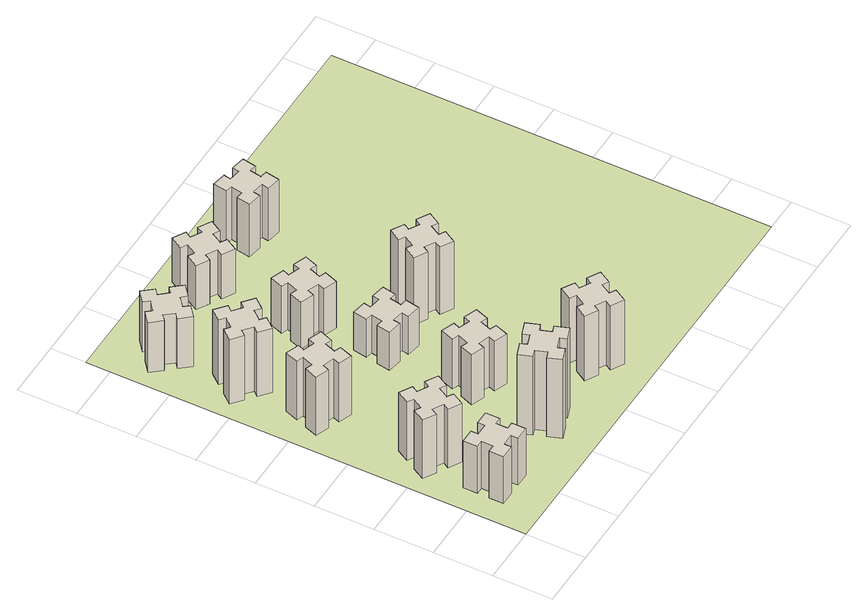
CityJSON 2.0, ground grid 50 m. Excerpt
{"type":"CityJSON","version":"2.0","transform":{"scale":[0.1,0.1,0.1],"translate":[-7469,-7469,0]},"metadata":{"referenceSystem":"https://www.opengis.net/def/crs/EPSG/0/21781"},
"CityObjects":{
"building1":{"type":"Building","attributes":{"class":"1000","function":"1000","usage":"1000","yearOfConstruction":2016,"roofType":"1000","measuredHeight":48,"storeysAboveGround":30,"storeysBelowGround":0},"geometry":[{"type":"Solid","lod":"1","boundaries":[[[[0,1,2,3,4,5,6,7,8,9,10,11,12,13,14,15,16,17,18,19]],[[17,16,20,21]],[[16,15,22,20]],[[15,14,23,22]],[[14,13,24,23]],[[13,12,25,24]],[[12,11,26,25]],[[11,10,27,26]],[[10,9,28,27]],[[9,8,29,28]],[[8,7,30,29]],[[7,6,31,30]],[[6,5,32,31]],[[5,4,33,32]],[[4,3,34,33]],[[3,2,35,34]],[[2,1,36,35]],[[1,0,37,36]],[[0,19,38,37]],[[19,18,39,38]],[[18,17,21,39]],[[24,25,26,27,28,29,30,31,32,33,34,35,36,37,38,39,21,20,22,23]]]]}]},
"building2":{"type":"Building","attributes":{"class":"1000","function":"1000","usage":"1000","yearOfConstruction":2016,"roofType":"1000","measuredHeight":60,"storeysAboveGround":30,"storeysBelowGround":0},"geometry":[{"type":"Solid","lod":"1","boundaries":[[[[40,41,42,43,44,45,46,47,48,49,50,51,52,53,54,55,56,57,58,59]],[[57,56,60,61]],[[56,55,62,60]],[[55,54,63,62]],[[54,53,64,63]],[[53,52,65,64]],[[52,51,66,65]],[[51,50,67,66]],[[50,49,68,67]],[[49,48,69,68]],[[48,47,70,69]],[[47,46,71,70]],[[46,45,72,71]],[[45,44,73,72]],[[44,43,74,73]],[[43,42,75,74]],[[42,41,76,75]],[[41,40,77,76]],[[40,59,78,77]],[[59,58,79,78]],[[58,57,61,79]],[[64,65,66,67,68,69,70,71,72,73,74,75,76,77,78,79,61,60,62,63]]]]}]},
"building3":{"type":"Building","attributes":{"class":"1000","function":"1000","usage":"1000","yearOfConstruction":2016,"roofType":"1000","measuredHeight":60,"storeysAboveGround":30,"storeysBelowGround":0},"geometry":[{"type":"Solid","lod":"1","boundaries":[[[[80,81,82,83,84,85,86,87,88,89,90,91,92,93,94,95,96,97,98,99]],[[97,96,100,101]],[[96,95,102,100]],[[95,94,103,102]],[[94,93,104,103]],[[93,92,105,104]],[[92,91,106,105]],[[91,90,107,106]],[[90,89,108,107]],[[89,88,109,108]],[[88,87,110,109]],[[87,86,111,110]],[[86,85,112,111]],[[85,84,113,112]],[[84,83,114,113]],[[83,82,115,114]],[[82,81,116,115]],[[81,80,117,116]],[[80,99,118,117]],[[99,98,119,118]],[[98,97,101,119]],[[104,105,106,107,108,109,110,111,112,113,114,115,116,117,118,119,101,100,102,103]]]]}]},
"building4":{"type":"Building","attributes":{"class":"1000","function":"1000","usage":"1000","yearOfConstruction":2016,"roofType":"1000","measuredHeight":66,"storeysAboveGround":30,"storeysBelowGround":0},"geometry":[{"type":"Solid","lod":"1","boundaries":[[[[120,121,122,123,124,125,126,127,128,129,130,131,132,133,134,135,136,137,138,139]],[[137,136,140,141]],[[136,135,142,140]],[[135,134,143,142]],[[134,133,144,143]],[[133,132,145,144]],[[132,131,146,145]],[[131,130,147,146]],[[130,129,148,147]],[[129,128,149,148]],[[128,127,150,149]],[[127,126,151,150]],[[126,125,152,151]],[[125,124,153,152]],[[124,123,154,153]],[[123,122,155,154]],[[122,121,156,155]],[[121,120,157,156]],[[120,139,158,157]],[[139,138,159,158]],[[138,137,141,159]],[[144,145,146,147,148,149,150,151,152,153,154,155,156,157,158,159,141,140,142,143]]]]}]},
"building5":{"type":"Building","attributes":{"class":"1000","function":"1000","usage":"1000","yearOfConstruction":2016,"roofType":"1000","measuredHeight":81,"storeysAboveGround":30,"storeysBelowGround":0},"geometry":[{"type":"Solid","lod":"1","boundaries":[[[[160,161,162,163,164,165,166,167,168,169,170,171,172,173,174,175,176,177,178,179]],[[177,176,180,181]],[[176,175,182,180]],[[175,174,183,182]],[[174,173,184,183]],[[173,172,185,184]],[[172,171,186,185]],[[171,170,187,186]],[[170,169,188,187]],[[169,168,189,188]],[[168,167,190,189]],[[167,166,191,190]],[[166,165,192,191]],[[165,164,193,192]],[[164,163,194,193]],[[163,162,195,194]],[[162,161,196,195]],[[161,160,197,196]],[[160,179,198,197]],[[179,178,199,198]],[[178,177,181,199]],[[184,185,186,187,188,189,190,191,192,193,194,195,196,197,198,199,181,180,182,183]]]]}]},
"building6":{"type":"Building","attributes":{"class":"1000","function":"1000","usage":"1000","yearOfConstruction":2016,"roofType":"1000","measuredHeight":51,"storeysAboveGround":30,"storeysBelowGround":0},"geometry":[{"type":"Solid","lod":"1","boundaries":[[[[200,201,202,203,204,205,206,207,208,209,210,211,212,213,214,215,216,217,218,219]],[[217,216,220,221]],[[216,215,222,220]],[[215,214,223,222]],[[214,213,224,223]],[[213,212,225,224]],[[212,211,226,225]],[[211,210,227,226]],[[210,209,228,227]],[[209,208,229,228]],[[208,207,230,229]],[[207,206,231,230]],[[206,205,232,231]],[[205,204,233,232]],[[204,203,234,233]],[[203,202,235,234]],[[202,201,236,235]],[[201,200,237,236]],[[200,219,238,237]],[[219,218,239,238]],[[218,217,221,239]],[[224,225,226,227,228,229,230,231,232,233,234,235,236,237,238,239,221,220,222,223]]]]}]},
"building7":{"type":"Building","attributes":{"class":"1000","function":"1000","usage":"1000","yearOfConstruction":2016,"roofType":"1000","measuredHeight":51,"storeysAboveGround":30,"storeysBelowGround":0},"geometry":[{"type":"Solid","lod":"1","boundaries":[[[[240,241,242,243,244,245,246,247,248,249,250,251,252,253,254,255,256,257,258,259]],[[257,256,260,261]],[[256,255,262,260]],[[255,254,263,262]],[[254,253,264,263]],[[253,252,265,264]],[[252,251,266,265]],[[251,250,267,266]],[[250,249,268,267]],[[249,248,269,268]],[[248,247,270,269]],[[247,246,271,270]],[[246,245,272,271]],[[245,244,273,272]],[[244,243,274,273]],[[243,242,275,274]],[[242,241,276,275]],[[241,240,277,276]],[[240,259,278,277]],[[259,258,279,278]],[[258,257,261,279]],[[264,265,266,267,268,269,270,271,272,273,274,275,276,277,278,279,261,260,262,263]]]]}]},
"building8":{"type":"Building","attributes":{"class":"1000","function":"1000","usage":"1000","yearOfConstruction":2016,"roofType":"1000","measuredHeight":39,"storeysAboveGround":30,"storeysBelowGround":0},"geometry":[{"type":"Solid","lod":"1","boundaries":[[[[280,281,282,283,284,285,286,287,288,289,290,291,292,293,294,295,296,297,298,299]],[[297,296,300,301]],[[296,295,302,300]],[[295,294,303,302]],[[294,293,304,303]],[[293,292,305,304]],[[292,291,306,305]],[[291,290,307,306]],[[290,289,308,307]],[[289,288,309,308]],[[288,287,310,309]],[[287,286,311,310]],[[286,285,312,311]],[[285,284,313,312]],[[284,283,314,313]],[[283,282,315,314]],[[282,281,316,315]],[[281,280,317,316]],[[280,299,318,317]],[[299,298,319,318]],[[298,297,301,319]],[[304,305,306,307,308,309,310,311,312,313,314,315,316,317,318,319,301,300,302,303]]]]}]},
"building9":{"type":"Building","attributes":{"class":"1000","function":"1000","usage":"1000","yearOfConstruction":2016,"roofType":"1000","measuredHeight":48,"storeysAboveGround":30,"storeysBelowGround":0},"geometry":[{"type":"Solid","lod":"1","boundaries":[[[[320,321,322,323,324,325,326,327,328,329,330,331,332,333,334,335,336,337,338,339]],[[337,336,340,341]],[[336,335,342,340]],[[335,334,343,342]],[[334,333,344,343]],[[333,332,345,344]],[[332,331,346,345]],[[331,330,347,346]],[[330,329,348,347]],[[329,328,349,348]],[[328,327,350,349]],[[327,326,351,350]],[[326,325,352,351]],[[325,324,353,352]],[[324,323,354,353]],[[323,322,355,354]],[[322,321,356,355]],[[321,320,357,356]],[[320,339,358,357]],[[339,338,359,358]],[[338,337,341,359]],[[344,345,346,347,348,349,350,351,352,353,354,355,356,357,358,359,341,340,342,343]]]]}]},
"building10":{"type":"Building","attributes":{"class":"1000","function":"1000","usage":"1000","yearOfConstruction":2016,"roofType":"1000","measuredHeight":66,"storeysAboveGround":30,"storeysBelowGround":0},"geometry":[{"type":"Solid","lod":"1","boundaries":[[[[360,361,362,363,364,365,366,367,368,369,370,371,372,373,374,375,376,377,378,379]],[[377,376,380,381]],[[376,375,382,380]],[[375,374,383,382]],[[374,373,384,383]],[[373,372,385,384]],[[372,371,386,385]],[[371,370,387,386]],[[370,369,388,387]],[[369,368,389,388]],[[368,367,390,389]],[[367,366,391,390]],[[366,365,392,391]],[[365,364,393,392]],[[364,363,394,393]],[[363,362,395,394]],[[362,361,396,395]],[[361,360,397,396]],[[360,379,398,397]],[[379,378,399,398]],[[378,377,381,399]],[[384,385,386,387,388,389,390,391,392,393,394,395,396,397,398,399,381,380,382,383]]]]}]},
"building11":{"type":"Building","attributes":{"class":"1000","function":"1000","usage":"1000","yearOfConstruction":2016,"roofType":"1000","measuredHeight":45,"storeysAboveGround":30,"storeysBelowGround":0},"geometry":[{"type":"Solid","lod":"1","boundaries":[[[[400,401,402,403,404,405,406,407,408,409,410,411,412,413,414,415,416,417,418,419]],[[417,416,420,421]],[[416,415,422,420]],[[415,414,423,422]],[[414,413,424,423]],[[413,412,425,424]],[[412,411,426,425]],[[411,410,427,426]],[[410,409,428,427]],[[409,408,429,428]],[[408,407,430,429]],[[407,406,431,430]],[[406,405,432,431]],[[405,404,433,432]],[[404,403,434,433]],[[403,402,435,434]],[[402,401,436,435]],[[401,400,437,436]],[[400,419,438,437]],[[419,418,439,438]],[[418,417,421,439]],[[424,425,426,427,428,429,430,431,432,433,434,435,436,437,438,439,421,420,422,423]]]]}]},
"building12":{"type":"Building","attributes":{"class":"1000","function":"1000","usage":"1000","yearOfConstruction":2016,"roofType":"1000","measuredHeight":69,"storeysAboveGround":30,"storeysBelowGround":0},"geometry":[{"type":"Solid","lod":"1","boundaries":[[[[440,441,442,443,444,445,446,447,448,449,450,451,452,453,454,455,456,457,458,459]],[[457,456,460,461]],[[456,455,462,460]],[[455,454,463,462]],[[454,453,464,463]],[[453,452,465,464]],[[452,451,466,465]],[[451,450,467,466]],[[450,449,468,467]],[[449,448,469,468]],[[448,447,470,469]],[[447,446,471,470]],[[446,445,472,471]],[[445,444,473,472]],[[444,443,474,473]],[[443,442,475,474]],[[442,441,476,475]],[[441,440,477,476]],[[440,459,478,477]],[[459,458,479,478]],[[458,457,461,479]],[[464,465,466,467,468,469,470,471,472,473,474,475,476,477,478,479,461,460,462,463]]]]}]},
"building13":{"type":"Building","attributes":{"class":"1000","function":"1000","usage":"1000","yearOfConstruction":2016,"roofType":"1000","measuredHeight":54,"storeysAboveGround":30,"storeysBelowGround":0},"geometry":[{"type":"Solid","lod":"1","boundaries":[[[[480,481,482,483,484,485,486,487,488,489,490,491,492,493,494,495,496,497,498,499]],[[497,496,500,501]],[[496,495,502,500]],[[495,494,503,502]],[[494,493,504,503]],[[493,492,505,504]],[[492,491,506,505]],[[491,490,507,506]],[[490,489,508,507]],[[489,488,509,508]],[[488,487,510,509]],[[487,486,511,510]],[[486,485,512,511]],[[485,484,513,512]],[[484,483,514,513]],[[483,482,515,514]],[[482,481,516,515]],[[481,480,517,516]],[[480,499,518,517]],[[499,498,519,518]],[[498,497,501,519]],[[504,505,506,507,508,509,510,511,512,513,514,515,516,517,518,519,501,500,502,503]]]]}]},
"landuse1":{"type":"LandUse","attributes":{"name":"plot1","function":"1010"},"geometry":[{"type":"MultiSurface","lod":"1","boundaries":[[[520,521,522,523]]]}]}
},
"vertices":[
[485,425,0],[485,525,0],[545,525,0],[545,645,0],[425,645,0],[425,585,0],[325,585,0],[325,645,0],[205,645,0],[205,525,0],[265,525,0],[265,425,0],[205,425,0],[205,305,0],[325,305,0],[325,365,0],[425,365,0],[425,305,0],[545,305,0],[545,425,0],[425,365,480],[425,305,480],[325,365,480],[325,305,480],[205,305,480],[205,425,480],[265,425,480],[265,525,480],[205,525,480],[205,645,480],[325,645,480],[325,585,480],[425,585,480],[425,645,480],[545,645,480],[545,525,480],[485,525,480],[485,425,480],[545,425,480],[545,305,480],
[277,945,0],[364,895,0],[334,843,0],[438,783,0],[498,887,0],[446,917,0],[496,1004,0],[548,974,0],[608,1078,0],[504,1138,0],[474,1086,0],[387,1136,0],[417,1188,0],[313,1248,0],[253,1144,0],[305,1114,0],[255,1027,0],[203,1057,0],[143,953,0],[247,893,0],[255,1027,600],[203,1057,600],[305,1114,600],[253,1144,600],[313,1248,600],[417,1188,600],[387,1136,600],[474,1086,600],[504,1138,600],[608,1078,600],[548,974,600],[496,1004,600],[446,917,600],[498,887,600],[438,783,600],[334,843,600],[364,895,600],[277,945,600],[247,893,600],[143,953,600],
[289,2040,0],[255,1946,0],[199,1967,0],[157,1854,0],[270,1813,0],[291,1869,0],[385,1835,0],[364,1779,0],[477,1737,0],[518,1850,0],[462,1871,0],[496,1965,0],[552,1944,0],[593,2057,0],[480,2098,0],[460,2042,0],[366,2076,0],[387,2132,0],[274,2173,0],[233,2060,0],[366,2076,600],[387,2132,600],[460,2042,600],[480,2098,600],[593,2057,600],[552,1944,600],[496,1965,600],[462,1871,600],[518,1850,600],[477,1737,600],[364,1779,600],[385,1835,600],[291,1869,600],[270,1813,600],[157,1854,600],[199,1967,600],[255,1946,600],[289,2040,600],[233,2060,600],[274,2173,600],
[323,2704,0],[259,2628,0],[213,2666,0],[136,2574,0],[228,2497,0],[266,2543,0],[343,2479,0],[304,2433,0],[396,2356,0],[473,2448,0],[427,2486,0],[492,2563,0],[538,2524,0],[615,2616,0],[523,2693,0],[484,2647,0],[408,2712,0],[446,2758,0],[354,2835,0],[277,2743,0],[408,2712,660],[446,2758,660],[484,2647,660],[523,2693,660],[615,2616,660],[538,2524,660],[492,2563,660],[427,2486,660],[473,2448,660],[396,2356,660],[304,2433,660],[343,2479,660],[266,2543,660],[228,2497,660],[136,2574,660],[213,2666,660],[259,2628,660],[323,2704,660],[277,2743,660],[354,2835,660],
[995,485,0],[1029,391,0],[973,370,0],[1014,257,0],[1127,299,0],[1106,355,0],[1200,389,0],[1220,333,0],[1333,374,0],[1292,487,0],[1236,466,0],[1202,560,0],[1258,580,0],[1217,693,0],[1104,652,0],[1125,596,0],[1031,562,0],[1010,618,0],[897,577,0],[939,464,0],[1031,562,810],[1010,618,810],[1125,596,810],[1104,652,810],[1217,693,810],[1258,580,810],[1202,560,810],[1236,466,810],[1292,487,810],[1333,374,810],[1220,333,810],[1200,389,810],[1106,355,810],[1127,299,810],[1014,257,810],[973,370,810],[1029,391,810],[995,485,810],[939,464,810],[897,577,810],
[492,3268,0],[427,3344,0],[473,3383,0],[396,3475,0],[304,3398,0],[343,3352,0],[266,3287,0],[228,3333,0],[136,3256,0],[213,3164,0],[259,3203,0],[323,3126,0],[277,3088,0],[354,2996,0],[446,3073,0],[408,3119,0],[484,3183,0],[523,3137,0],[615,3214,0],[538,3306,0],[484,3183,510],[523,3137,510],[408,3119,510],[446,3073,510],[354,2996,510],[277,3088,510],[323,3126,510],[259,3203,510],[213,3164,510],[136,3256,510],[228,3333,510],[266,3287,510],[343,3352,510],[304,3398,510],[396,3475,510],[473,3383,510],[427,3344,510],[492,3268,510],[538,3306,510],[615,3214,510],
[1129,1200,0],[1095,1106,0],[1039,1127,0],[997,1014,0],[1110,973,0],[1131,1029,0],[1225,995,0],[1204,939,0],[1317,897,0],[1358,1010,0],[1302,1031,0],[1336,1125,0],[1392,1104,0],[1433,1217,0],[1320,1258,0],[1300,1202,0],[1206,1236,0],[1227,1292,0],[1114,1333,0],[1073,1220,0],[1206,1236,510],[1227,1292,510],[1300,1202,510],[1320,1258,510],[1433,1217,510],[1392,1104,510],[1336,1125,510],[1302,1031,510],[1358,1010,510],[1317,897,510],[1204,939,510],[1225,995,510],[1131,1029,510],[1110,973,510],[997,1014,510],[1039,1127,510],[1095,1106,510],[1129,1200,510],[1073,1220,510],[1114,1333,510],
[1284,1955,0],[1185,1972,0],[1196,2031,0],[1077,2052,0],[1057,1934,0],[1116,1924,0],[1098,1825,0],[1039,1836,0],[1018,1717,0],[1137,1697,0],[1147,1756,0],[1245,1738,0],[1235,1679,0],[1353,1658,0],[1374,1777,0],[1315,1787,0],[1332,1885,0],[1391,1875,0],[1412,1993,0],[1294,2014,0],[1332,1885,390],[1391,1875,390],[1315,1787,390],[1374,1777,390],[1353,1658,390],[1235,1679,390],[1245,1738,390],[1147,1756,390],[1137,1697,390],[1018,1717,390],[1039,1836,390],[1098,1825,390],[1116,1924,390],[1057,1934,390],[1077,2052,390],[1196,2031,390],[1185,1972,390],[1284,1955,390],[1294,2014,390],[1412,1993,390],
[1029,2580,0],[995,2486,0],[939,2507,0],[897,2394,0],[1010,2353,0],[1031,2409,0],[1125,2375,0],[1104,2319,0],[1217,2277,0],[1258,2390,0],[1202,2411,0],[1236,2505,0],[1292,2484,0],[1333,2597,0],[1220,2638,0],[1200,2582,0],[1106,2616,0],[1127,2672,0],[1014,2713,0],[973,2600,0],[1106,2616,480],[1127,2672,480],[1200,2582,480],[1220,2638,480],[1333,2597,480],[1292,2484,480],[1236,2505,480],[1202,2411,480],[1258,2390,480],[1217,2277,480],[1104,2319,480],[1125,2375,480],[1031,2409,480],[1010,2353,480],[897,2394,480],[939,2507,480],[995,2486,480],[1029,2580,480],[973,2600,480],[1014,2713,480],
[1954,546,0],[1867,596,0],[1897,648,0],[1793,708,0],[1733,604,0],[1785,574,0],[1735,487,0],[1683,517,0],[1623,413,0],[1727,353,0],[1757,405,0],[1844,355,0],[1814,303,0],[1918,243,0],[1978,347,0],[1926,377,0],[1976,464,0],[2028,434,0],[2088,538,0],[1984,598,0],[1976,464,660],[2028,434,660],[1926,377,660],[1978,347,660],[1918,243,660],[1814,303,660],[1844,355,660],[1757,405,660],[1727,353,660],[1623,413,660],[1683,517,660],[1735,487,660],[1785,574,660],[1733,604,660],[1793,708,660],[1897,648,660],[1867,596,660],[1954,546,660],[1984,598,660],[2088,538,660],
[1045,3434,0],[995,3347,0],[943,3377,0],[883,3273,0],[987,3213,0],[1017,3265,0],[1104,3215,0],[1074,3163,0],[1178,3103,0],[1238,3207,0],[1186,3237,0],[1236,3324,0],[1288,3294,0],[1348,3398,0],[1244,3458,0],[1214,3406,0],[1127,3456,0],[1157,3508,0],[1053,3568,0],[993,3464,0],[1127,3456,450],[1157,3508,450],[1214,3406,450],[1244,3458,450],[1348,3398,450],[1288,3294,450],[1236,3324,450],[1186,3237,450],[1238,3207,450],[1178,3103,450],[1074,3163,450],[1104,3215,450],[1017,3265,450],[987,3213,450],[883,3273,450],[943,3377,450],[995,3347,450],[1045,3434,450],[993,3464,450],[1053,3568,450],
[1685,1954,0],[1635,1867,0],[1583,1897,0],[1523,1793,0],[1627,1733,0],[1657,1785,0],[1744,1735,0],[1714,1683,0],[1818,1623,0],[1878,1727,0],[1826,1757,0],[1876,1844,0],[1928,1814,0],[1988,1918,0],[1884,1978,0],[1854,1926,0],[1767,1976,0],[1797,2028,0],[1693,2088,0],[1633,1984,0],[1767,1976,690],[1797,2028,690],[1854,1926,690],[1884,1978,690],[1988,1918,690],[1928,1814,690],[1876,1844,690],[1826,1757,690],[1878,1727,690],[1818,1623,690],[1714,1683,690],[1744,1735,690],[1657,1785,690],[1627,1733,690],[1523,1793,690],[1583,1897,690],[1635,1867,690],[1685,1954,690],[1633,1984,690],[1693,2088,690],
[1687,3236,0],[1785,3218,0],[1775,3159,0],[1893,3138,0],[1914,3257,0],[1855,3267,0],[1872,3365,0],[1931,3355,0],[1952,3473,0],[1834,3494,0],[1824,3435,0],[1725,3452,0],[1736,3511,0],[1617,3532,0],[1597,3414,0],[1656,3404,0],[1638,3305,0],[1579,3316,0],[1558,3197,0],[1677,3177,0],[1638,3305,540],[1579,3316,540],[1656,3404,540],[1597,3414,540],[1617,3532,540],[1736,3511,540],[1725,3452,540],[1824,3435,540],[1834,3494,540],[1952,3473,540],[1931,3355,540],[1872,3365,540],[1855,3267,540],[1914,3257,540],[1893,3138,540],[1775,3159,540],[1785,3218,540],[1687,3236,540],[1677,3177,540],[1558,3197,540],
[5,3705,0],[3705,3705,0],[3705,5,0],[5,5,0]
]}
